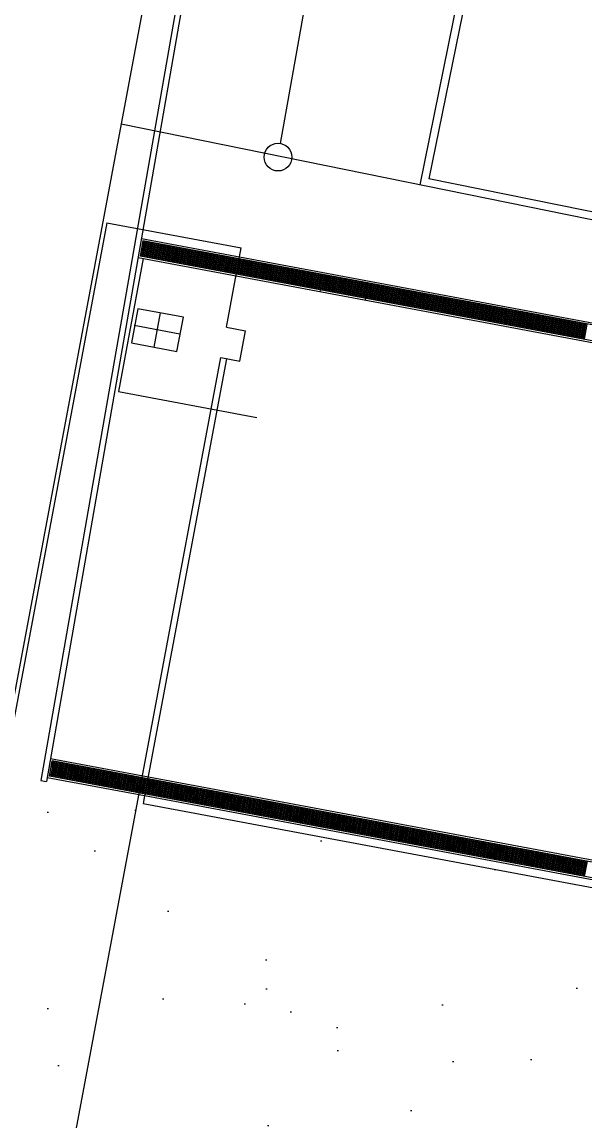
# Model space of a CAD drawing. Header units: metres. Extents: x 2872 to 3316, y -1435 to -1037.
# Drawn here: x 3083.91 to 3098.5, y -1193.14 to -1164.67 of the extents above; entities that cross this region are included whole.
import ezdxf

# ---------------------------------------------------------------- set-up
doc = ezdxf.new("R2010")
doc.units = ezdxf.units.M
doc.header["$MEASUREMENT"] = 0
doc.layers.add('ARQUITETURA', color=253, linetype='CONTINUOUS')
pattern_1 = [(350.62296, (2542.1494, -799.737), (4.08992, 4.08927), [0, -4.56, 0, -5.1, 0, -4.875]), (320.623, (2542.149, -799.737), (9.808834, 1.91215), [0, -2.46, 0, -4.11, 0, -1.575]), (280.623, (2539.627, -797.0435), (6.39856, -6.807323), [0, -1.5, 0, -5.4, 0, -7.05]), (270.623, (2539.627, -797.0435), (8.08648, -4.78256), [0, -0.75, 0, -3.54, 0, -4.05])]

msp = doc.modelspace()

# ---------------------------------------------------------------- hatches: boundary and pattern name
at = {"layer": 'ARQUITETURA'}
h = msp.add_hatch(dxfattribs=at)
h.set_pattern_fill('AR-SAND', color=116, scale=3, angle=-46.877, style=0)
h.set_pattern_definition(pattern_1)
edge = h.paths.add_edge_path()
edge.add_line((3124.024, -1199.419), (3123.264, -1201.426))
edge.add_arc((3090.687, -1287.465), 92, 69.26198, 79.43995)
edge.add_line((3107.548, -1197.023), (3107.272, -1198.498))
edge.add_line((3107.272, -1198.498), (3085.131, -1194.352))
edge.add_line((3085.131, -1194.352), (3086.903, -1184.891))
edge.add_line((3086.903, -1184.891), (3108.879, -1189.006))
edge.add_line((3108.879, -1189.006), (3112.722, -1170.073))
edge.add_line((3112.722, -1170.073), (3103.966, -1160.822))
edge.add_line((3103.966, -1160.822), (3097.548, -1159.519))
edge.add_line((3097.548, -1159.519), (3098.033, -1157.133))
edge.add_arc((3101.071, -1157.75), 3.1, 43.1229, 168.5248, ccw=False)
edge.add_line((3103.333, -1155.631), (3115.845, -1168.989))
edge.add_arc((3114.677, -1170.083), 1.6, -10.3134, 43.1255, ccw=False)
edge.add_line((3116.251, -1170.369), (3113.521, -1184.927))
edge.add_arc((3118.978, -1185.95), 5.552, 169.3787, 228.4034)
edge.add_line((3115.292, -1190.102), (3124.024, -1199.419))
h = msp.add_hatch(dxfattribs=at)
h.set_pattern_fill('AR-SAND', color=116, scale=3, angle=-46.877, style=0)
h.set_pattern_definition(pattern_1)
h.paths.add_polyline_path([(3059.741, -1178.677), (3059.529, -1181.667), (3058.454, -1181.59), (3055.732, -1209.323), (3065.119, -1210.339), (3078.077, -1212.87), (3080.323, -1200.776), (3083.806, -1201.429), (3087.05, -1184.918), (3083.439, -1184.14), (3083.719, -1182.642)])
h = msp.add_hatch(dxfattribs=at)
h.set_pattern_fill('AR-SAND', color=116, scale=3, angle=-46.877, style=0)
h.set_pattern_definition(pattern_1)
h.paths.add_polyline_path([(3083.615, -1182.622), (3087.135, -1183.649), (3087.202, -1183.294)])
h.paths.add_polyline_path([(3087.124, -1183.712), (3081.54, -1213.518), (3085.131, -1194.352), (3085.131, -1194.352), (3086.903, -1184.891)])
edge = h.paths.add_edge_path()
edge.add_line((3056.77, -1209.283), (3050.798, -1208.704))
edge.add_line((3050.798, -1208.704), (3052.628, -1189.86))
edge.add_line((3052.628, -1189.86), (3022.07, -1197.411))
edge.add_line((3022.07, -1197.411), (3025.453, -1211.102))
edge.add_arc((3046.939, -1310.557), 101.75, 84.4554, 102.19064, ccw=False)

# ---------------------------------------------------------------- linework, layer by layer
for p, q in [((3091.347, -1144.583, 0), (3084.401, -1184.321, 0)), ((3091.495, -1144.609), (3084.548, -1184.348)), ((3090.606, -1167.82, 0), (3094.412, -1146.515, 0)), ((3096.176, -1159.241), (3094.217, -1168.894)), ((3096.218, -1160.04), (3094.453, -1168.738)), ((3087.508, -1161.833), (3083.615, -1182.622)), ((3105.977, -1171.281), (3086.48, -1167.323)), ((3106.017, -1171.085), (3094.453, -1168.738)), ((3086.11, -1169.874), (3080.323, -1200.776)), ((3086.11, -1169.874), (3089.593, -1170.526)), ((3087.041, -1170.343), (3086.978, -1170.738)), ((3087.054, -1170.346), (3086.984, -1170.74)), ((3111.542, -1174.881), (3087.007, -1170.286)), ((3087.085, -1170.352), (3087.016, -1170.746)), ((3111.483, -1174.921), (3087.041, -1170.343)), ((3087.116, -1170.357), (3087.047, -1170.751)), ((3087.147, -1170.363), (3087.078, -1170.757)), ((3087.179, -1170.369), (3087.109, -1170.763)), ((3087.21, -1170.375), (3087.14, -1170.769)), ((3087.241, -1170.381), (3087.172, -1170.775)), ((3087.272, -1170.387), (3087.203, -1170.781)), ((3087.304, -1170.393), (3087.234, -1170.786)), ((3087.335, -1170.398), (3087.265, -1170.792)), ((3087.366, -1170.404), (3087.296, -1170.798)), ((3087.397, -1170.41), (3087.328, -1170.804)), ((3087.428, -1170.416), (3087.359, -1170.81)), ((3087.46, -1170.422), (3087.39, -1170.816)), ((3087.491, -1170.428), (3087.421, -1170.822)), ((3087.522, -1170.433), (3087.453, -1170.827)), ((3087.553, -1170.439), (3087.484, -1170.833)), ((3087.584, -1170.445), (3087.515, -1170.839)), ((3087.616, -1170.451), (3087.546, -1170.845)), ((3087.647, -1170.457), (3087.577, -1170.851)), ((3087.678, -1170.463), (3087.609, -1170.857)), ((3087.709, -1170.469), (3087.64, -1170.862)), ((3087.74, -1170.474), (3087.671, -1170.868)), ((3087.772, -1170.48), (3087.702, -1170.874)), ((3087.803, -1170.486), (3087.733, -1170.88)), ((3087.834, -1170.492), (3087.765, -1170.886)), ((3087.865, -1170.498), (3087.796, -1170.892)), ((3087.897, -1170.504), (3087.827, -1170.898)), ((3087.928, -1170.509), (3087.858, -1170.903)), ((3087.959, -1170.515), (3087.889, -1170.909)), ((3087.99, -1170.521), (3087.921, -1170.915)), ((3088.021, -1170.527), (3087.952, -1170.921)), ((3088.053, -1170.533), (3087.983, -1170.927)), ((3088.084, -1170.539), (3088.014, -1170.933)), ((3088.115, -1170.544), (3088.045, -1170.938)), ((3088.146, -1170.55), (3088.077, -1170.944)), ((3088.177, -1170.556), (3088.108, -1170.95)), ((3088.209, -1170.562), (3088.139, -1170.956)), ((3088.24, -1170.568), (3088.17, -1170.962)), ((3088.271, -1170.574), (3088.202, -1170.968)), ((3088.302, -1170.58), (3088.233, -1170.974)), ((3088.333, -1170.585), (3088.264, -1170.979)), ((3088.365, -1170.591), (3088.295, -1170.985)), ((3088.396, -1170.597), (3088.326, -1170.991)), ((3088.427, -1170.603), (3088.358, -1170.997)), ((3088.458, -1170.609), (3088.389, -1171.003)), ((3088.489, -1170.615), (3088.42, -1171.009)), ((3088.521, -1170.62), (3088.451, -1171.014)), ((3088.552, -1170.626), (3088.482, -1171.02)), ((3088.583, -1170.632), (3088.514, -1171.026)), ((3088.614, -1170.638), (3088.545, -1171.032)), ((3088.646, -1170.644), (3088.576, -1171.038)), ((3088.677, -1170.65), (3088.607, -1171.044)), ((3088.708, -1170.656), (3088.638, -1171.049)), ((3088.739, -1170.661), (3088.67, -1171.055)), ((3088.77, -1170.667), (3088.701, -1171.061)), ((3088.802, -1170.673), (3088.732, -1171.067)), ((3089.208, -1172.58), (3089.593, -1170.526)), ((3087.053, -1170.803), (3086.409, -1174.244)), ((3111.443, -1175.371), (3086.921, -1170.779)), ((3111.403, -1175.313), (3086.978, -1170.738)), ((3088.833, -1170.679), (3088.763, -1171.073)), ((3088.864, -1170.685), (3088.795, -1171.079)), ((3088.895, -1170.691), (3088.826, -1171.085)), ((3088.926, -1170.696), (3088.857, -1171.09)), ((3088.958, -1170.702), (3088.888, -1171.096)), ((3088.989, -1170.708), (3088.919, -1171.102)), ((3089.02, -1170.714), (3088.951, -1171.108)), ((3089.051, -1170.72), (3088.982, -1171.114)), ((3089.082, -1170.726), (3089.013, -1171.12)), ((3089.114, -1170.732), (3089.044, -1171.125)), ((3089.145, -1170.737), (3089.075, -1171.131)), ((3089.176, -1170.743), (3089.107, -1171.137)), ((3089.207, -1170.749), (3089.138, -1171.143)), ((3089.239, -1170.755), (3089.169, -1171.149)), ((3089.27, -1170.761), (3089.2, -1171.155)), ((3089.301, -1170.767), (3089.231, -1171.161)), ((3089.332, -1170.772), (3089.263, -1171.166)), ((3089.363, -1170.778), (3089.294, -1171.172)), ((3089.395, -1170.784), (3089.325, -1171.178)), ((3089.426, -1170.79), (3089.356, -1171.184)), ((3089.457, -1170.796), (3089.387, -1171.19)), ((3089.488, -1170.802), (3089.419, -1171.196)), ((3089.519, -1170.807), (3089.45, -1171.201)), ((3089.552, -1170.814), (3089.482, -1171.208)), ((3089.583, -1170.819), (3089.514, -1171.213)), ((3089.614, -1170.825), (3089.545, -1171.219)), ((3089.646, -1170.831), (3089.576, -1171.225)), ((3089.677, -1170.837), (3089.607, -1171.231)), ((3089.708, -1170.843), (3089.639, -1171.237)), ((3089.739, -1170.849), (3089.67, -1171.243)), ((3089.77, -1170.855), (3089.701, -1171.248)), ((3089.802, -1170.86), (3089.732, -1171.254)), ((3089.833, -1170.866), (3089.763, -1171.26)), ((3089.864, -1170.872), (3089.795, -1171.266)), ((3089.895, -1170.878), (3089.826, -1171.272)), ((3089.926, -1170.884), (3089.857, -1171.278)), ((3089.958, -1170.89), (3089.888, -1171.284)), ((3089.989, -1170.895), (3089.919, -1171.289)), ((3090.02, -1170.901), (3089.951, -1171.295)), ((3090.051, -1170.907), (3089.982, -1171.301)), ((3090.083, -1170.913), (3090.013, -1171.307)), ((3090.114, -1170.919), (3090.044, -1171.313)), ((3090.145, -1170.925), (3090.075, -1171.319)), ((3090.176, -1170.93), (3090.107, -1171.324)), ((3090.207, -1170.936), (3090.138, -1171.33)), ((3090.239, -1170.942), (3090.169, -1171.336)), ((3090.27, -1170.948), (3090.2, -1171.342)), ((3090.301, -1170.954), (3090.232, -1171.348)), ((3090.332, -1170.96), (3090.263, -1171.354)), ((3090.363, -1170.966), (3090.294, -1171.359)), ((3090.395, -1170.971), (3090.325, -1171.365)), ((3090.426, -1170.977), (3090.356, -1171.371)), ((3090.457, -1170.983), (3090.388, -1171.377)), ((3090.488, -1170.989), (3090.419, -1171.383)), ((3090.519, -1170.995), (3090.45, -1171.389)), ((3090.551, -1171.001), (3090.481, -1171.395)), ((3090.582, -1171.006), (3090.512, -1171.4)), ((3090.613, -1171.012), (3090.544, -1171.406)), ((3090.644, -1171.018), (3090.575, -1171.412)), ((3090.676, -1171.024), (3090.606, -1171.418)), ((3090.707, -1171.03), (3090.637, -1171.424)), ((3090.738, -1171.036), (3090.668, -1171.43)), ((3090.769, -1171.042), (3090.7, -1171.435)), ((3090.8, -1171.047), (3090.731, -1171.441)), ((3090.832, -1171.053), (3090.762, -1171.447)), ((3090.863, -1171.059), (3090.793, -1171.453)), ((3090.894, -1171.065), (3090.824, -1171.459)), ((3090.925, -1171.071), (3090.856, -1171.465)), ((3090.956, -1171.077), (3090.887, -1171.471)), ((3090.988, -1171.082), (3090.918, -1171.476)), ((3091.019, -1171.088), (3090.949, -1171.482)), ((3091.05, -1171.094), (3090.981, -1171.488)), ((3091.081, -1171.1), (3091.012, -1171.494)), ((3091.112, -1171.106), (3091.043, -1171.5)), ((3091.144, -1171.112), (3091.074, -1171.506)), ((3091.175, -1171.118), (3091.105, -1171.511)), ((3091.206, -1171.123), (3091.137, -1171.517)), ((3091.237, -1171.129), (3091.168, -1171.523)), ((3091.268, -1171.135), (3091.199, -1171.529)), ((3091.3, -1171.141), (3091.23, -1171.535)), ((3091.331, -1171.147), (3091.261, -1171.541)), ((3091.362, -1171.153), (3091.293, -1171.547)), ((3091.393, -1171.158), (3091.324, -1171.552)), ((3091.425, -1171.164), (3091.355, -1171.558)), ((3091.456, -1171.17), (3091.386, -1171.564)), ((3091.487, -1171.176), (3091.417, -1171.57)), ((3091.518, -1171.182), (3091.449, -1171.576)), ((3091.549, -1171.188), (3091.48, -1171.582)), ((3091.581, -1171.193), (3091.511, -1171.587)), ((3091.612, -1171.199), (3091.542, -1171.593)), ((3091.643, -1171.205), (3091.574, -1171.599)), ((3091.674, -1171.211), (3091.605, -1171.605)), ((3091.705, -1171.217), (3091.636, -1171.611)), ((3091.737, -1171.223), (3091.667, -1171.617)), ((3091.768, -1171.229), (3091.698, -1171.622)), ((3091.799, -1171.234), (3091.73, -1171.628)), ((3091.83, -1171.24), (3091.761, -1171.634)), ((3091.652, -1171.506), (3091.624, -1171.659)), ((3092.829, -1171.745), (3091.652, -1171.506)), ((3091.861, -1171.246), (3091.792, -1171.64)), ((3091.893, -1171.252), (3091.823, -1171.646)), ((3091.924, -1171.258), (3091.854, -1171.652)), ((3091.955, -1171.264), (3091.886, -1171.658)), ((3091.986, -1171.269), (3091.917, -1171.663)), ((3092.018, -1171.275), (3091.948, -1171.669)), ((3092.049, -1171.281), (3091.979, -1171.675)), ((3092.08, -1171.287), (3092.01, -1171.681)), ((3092.111, -1171.293), (3092.042, -1171.687)), ((3092.142, -1171.299), (3092.073, -1171.693)), ((3092.174, -1171.305), (3092.104, -1171.698)), ((3092.205, -1171.31), (3092.135, -1171.704)), ((3092.236, -1171.316), (3092.166, -1171.71)), ((3092.267, -1171.322), (3092.198, -1171.716)), ((3092.298, -1171.328), (3092.229, -1171.722)), ((3092.33, -1171.334), (3092.26, -1171.728)), ((3092.361, -1171.34), (3092.291, -1171.734)), ((3092.392, -1171.345), (3092.323, -1171.739)), ((3092.423, -1171.351), (3092.354, -1171.745)), ((3092.454, -1171.357), (3092.385, -1171.751)), ((3092.486, -1171.363), (3092.416, -1171.757)), ((3092.517, -1171.369), (3092.447, -1171.763)), ((3092.548, -1171.375), (3092.479, -1171.769)), ((3092.579, -1171.381), (3092.51, -1171.774)), ((3092.61, -1171.386), (3092.541, -1171.78)), ((3092.642, -1171.392), (3092.572, -1171.786)), ((3092.673, -1171.398), (3092.603, -1171.792)), ((3092.704, -1171.404), (3092.635, -1171.798)), ((3092.735, -1171.41), (3092.666, -1171.804)), ((3092.767, -1171.416), (3092.697, -1171.81)), ((3092.798, -1171.421), (3092.728, -1171.815)), ((3092.829, -1171.427), (3092.759, -1171.821)), ((3092.86, -1171.433), (3092.791, -1171.827)), ((3092.891, -1171.439), (3092.822, -1171.833)), ((3092.923, -1171.445), (3092.853, -1171.839)), ((3092.954, -1171.451), (3092.884, -1171.845)), ((3092.985, -1171.456), (3092.916, -1171.85)), ((3093.016, -1171.462), (3092.947, -1171.856)), ((3093.047, -1171.468), (3092.978, -1171.862)), ((3093.079, -1171.474), (3093.009, -1171.868)), ((3093.11, -1171.48), (3093.04, -1171.874)), ((3093.141, -1171.486), (3093.072, -1171.88)), ((3093.172, -1171.492), (3093.103, -1171.885)), ((3093.203, -1171.497), (3093.134, -1171.891)), ((3093.235, -1171.503), (3093.165, -1171.897)), ((3093.266, -1171.509), (3093.196, -1171.903)), ((3093.297, -1171.515), (3093.228, -1171.909)), ((3093.328, -1171.521), (3093.259, -1171.915)), ((3093.36, -1171.527), (3093.29, -1171.921)), ((3092.829, -1171.745), (3092.803, -1171.88)), ((3093.391, -1171.532), (3093.321, -1171.926)), ((3093.422, -1171.538), (3093.352, -1171.932)), ((3093.453, -1171.544), (3093.384, -1171.938)), ((3093.484, -1171.55), (3093.415, -1171.944)), ((3093.516, -1171.556), (3093.446, -1171.95)), ((3093.547, -1171.562), (3093.477, -1171.956)), ((3093.578, -1171.568), (3093.508, -1171.961)), ((3093.609, -1171.573), (3093.54, -1171.967)), ((3093.64, -1171.579), (3093.571, -1171.973)), ((3093.672, -1171.585), (3093.602, -1171.979)), ((3093.703, -1171.591), (3093.633, -1171.985)), ((3093.734, -1171.597), (3093.665, -1171.991)), ((3093.765, -1171.603), (3093.696, -1171.997)), ((3093.796, -1171.608), (3093.727, -1172.002)), ((3093.828, -1171.614), (3093.758, -1172.008)), ((3093.859, -1171.62), (3093.789, -1172.014)), ((3093.89, -1171.626), (3093.821, -1172.02)), ((3093.921, -1171.632), (3093.852, -1172.026)), ((3093.952, -1171.638), (3093.883, -1172.032)), ((3093.984, -1171.644), (3093.914, -1172.037)), ((3094.015, -1171.649), (3093.945, -1172.043)), ((3094.046, -1171.655), (3093.977, -1172.049)), ((3094.077, -1171.661), (3094.008, -1172.055)), ((3094.109, -1171.667), (3094.039, -1172.061)), ((3094.14, -1171.673), (3094.07, -1172.067)), ((3094.171, -1171.679), (3094.101, -1172.073)), ((3094.202, -1171.684), (3094.133, -1172.078)), ((3094.233, -1171.69), (3094.164, -1172.084)), ((3094.265, -1171.696), (3094.195, -1172.09)), ((3094.296, -1171.702), (3094.226, -1172.096)), ((3094.327, -1171.708), (3094.258, -1172.102)), ((3094.358, -1171.714), (3094.289, -1172.108)), ((3094.389, -1171.719), (3094.32, -1172.113)), ((3094.421, -1171.725), (3094.351, -1172.119)), ((3094.452, -1171.731), (3094.382, -1172.125)), ((3094.483, -1171.737), (3094.414, -1172.131)), ((3094.514, -1171.743), (3094.445, -1172.137)), ((3094.545, -1171.749), (3094.476, -1172.143)), ((3094.577, -1171.755), (3094.507, -1172.148)), ((3094.608, -1171.76), (3094.538, -1172.154)), ((3094.639, -1171.766), (3094.57, -1172.16)), ((3094.67, -1171.772), (3094.601, -1172.166)), ((3094.702, -1171.778), (3094.632, -1172.172)), ((3094.733, -1171.784), (3094.663, -1172.178)), ((3094.764, -1171.79), (3094.694, -1172.184)), ((3094.795, -1171.795), (3094.726, -1172.189)), ((3094.826, -1171.801), (3094.757, -1172.195)), ((3094.858, -1171.807), (3094.788, -1172.201)), ((3094.889, -1171.813), (3094.819, -1172.207)), ((3094.92, -1171.819), (3094.85, -1172.213)), ((3094.951, -1171.825), (3094.882, -1172.219)), ((3094.982, -1171.831), (3094.913, -1172.224)), ((3095.014, -1171.836), (3094.944, -1172.23)), ((3095.045, -1171.842), (3094.975, -1172.236)), ((3095.076, -1171.848), (3095.007, -1172.242)), ((3095.107, -1171.854), (3095.038, -1172.248)), ((3095.138, -1171.86), (3095.069, -1172.254)), ((3095.17, -1171.866), (3095.1, -1172.26)), ((3095.201, -1171.871), (3095.131, -1172.265)), ((3095.232, -1171.877), (3095.163, -1172.271)), ((3095.263, -1171.883), (3095.194, -1172.277)), ((3095.294, -1171.889), (3095.225, -1172.283)), ((3095.326, -1171.895), (3095.256, -1172.289)), ((3095.357, -1171.901), (3095.287, -1172.295)), ((3095.388, -1171.907), (3095.319, -1172.3)), ((3095.419, -1171.912), (3095.35, -1172.306)), ((3095.451, -1171.918), (3095.381, -1172.312)), ((3095.482, -1171.924), (3095.412, -1172.318)), ((3095.513, -1171.93), (3095.443, -1172.324)), ((3095.544, -1171.936), (3095.475, -1172.33)), ((3095.575, -1171.942), (3095.506, -1172.336)), ((3095.607, -1171.947), (3095.537, -1172.341)), ((3095.638, -1171.953), (3095.568, -1172.347)), ((3095.669, -1171.959), (3095.6, -1172.353)), ((3095.7, -1171.965), (3095.631, -1172.359)), ((3095.731, -1171.971), (3095.662, -1172.365)), ((3095.763, -1171.977), (3095.693, -1172.371)), ((3095.794, -1171.982), (3095.724, -1172.376)), ((3095.825, -1171.988), (3095.756, -1172.382)), ((3095.856, -1171.994), (3095.787, -1172.388)), ((3095.887, -1172), (3095.818, -1172.394)), ((3095.919, -1172.006), (3095.849, -1172.4)), ((3095.95, -1172.012), (3095.88, -1172.406)), ((3095.981, -1172.018), (3095.912, -1172.412)), ((3096.012, -1172.023), (3095.943, -1172.417)), ((3096.044, -1172.029), (3095.974, -1172.423)), ((3096.075, -1172.035), (3096.005, -1172.429)), ((3096.106, -1172.041), (3096.036, -1172.435)), ((3096.137, -1172.047), (3096.068, -1172.441)), ((3096.168, -1172.053), (3096.099, -1172.447)), ((3096.2, -1172.058), (3096.13, -1172.452)), ((3096.231, -1172.064), (3096.161, -1172.458)), ((3096.262, -1172.07), (3096.192, -1172.464)), ((3096.293, -1172.076), (3096.224, -1172.47)), ((3096.324, -1172.082), (3096.255, -1172.476)), ((3096.356, -1172.088), (3096.286, -1172.482)), ((3096.387, -1172.094), (3096.317, -1172.487)), ((3086.912, -1172.1), (3086.746, -1172.984)), ((3088.092, -1172.321), (3086.912, -1172.1)), ((3087.49, -1172.207), (3087.324, -1173.092)), ((3087.926, -1173.205), (3088.092, -1172.321)), ((3096.418, -1172.099), (3096.349, -1172.493)), ((3096.449, -1172.105), (3096.38, -1172.499)), ((3096.48, -1172.111), (3096.411, -1172.505)), ((3096.512, -1172.117), (3096.442, -1172.511)), ((3096.543, -1172.123), (3096.473, -1172.517)), ((3096.574, -1172.129), (3096.505, -1172.523)), ((3096.605, -1172.134), (3096.536, -1172.528)), ((3096.636, -1172.14), (3096.567, -1172.534)), ((3096.668, -1172.146), (3096.598, -1172.54)), ((3096.699, -1172.152), (3096.629, -1172.546)), ((3096.73, -1172.158), (3096.661, -1172.552)), ((3096.761, -1172.164), (3096.692, -1172.558)), ((3096.793, -1172.17), (3096.723, -1172.563)), ((3096.824, -1172.175), (3096.754, -1172.569)), ((3096.855, -1172.181), (3096.785, -1172.575)), ((3096.886, -1172.187), (3096.817, -1172.581)), ((3096.917, -1172.193), (3096.848, -1172.587)), ((3096.949, -1172.199), (3096.879, -1172.593)), ((3096.98, -1172.205), (3096.91, -1172.599)), ((3097.011, -1172.21), (3096.942, -1172.604)), ((3097.042, -1172.216), (3096.973, -1172.61)), ((3097.073, -1172.222), (3097.004, -1172.616)), ((3097.105, -1172.228), (3097.035, -1172.622)), ((3097.136, -1172.234), (3097.066, -1172.628)), ((3097.167, -1172.24), (3097.098, -1172.634)), ((3097.198, -1172.245), (3097.129, -1172.639)), ((3097.229, -1172.251), (3097.16, -1172.645)), ((3097.261, -1172.257), (3097.191, -1172.651)), ((3097.292, -1172.263), (3097.222, -1172.657)), ((3097.323, -1172.269), (3097.254, -1172.663)), ((3097.354, -1172.275), (3097.285, -1172.669)), ((3097.386, -1172.281), (3097.316, -1172.675)), ((3097.417, -1172.286), (3097.347, -1172.68)), ((3097.448, -1172.292), (3097.378, -1172.686)), ((3097.479, -1172.298), (3097.41, -1172.692)), ((3097.51, -1172.304), (3097.441, -1172.698)), ((3097.542, -1172.31), (3097.472, -1172.704)), ((3097.573, -1172.316), (3097.503, -1172.71)), ((3097.604, -1172.321), (3097.534, -1172.715)), ((3097.635, -1172.327), (3097.566, -1172.721)), ((3097.666, -1172.333), (3097.597, -1172.727)), ((3097.698, -1172.339), (3097.628, -1172.733)), ((3097.729, -1172.345), (3097.659, -1172.739)), ((3097.76, -1172.351), (3097.691, -1172.745)), ((3097.791, -1172.357), (3097.722, -1172.75)), ((3097.822, -1172.362), (3097.753, -1172.756)), ((3097.854, -1172.368), (3097.784, -1172.762)), ((3097.885, -1172.374), (3097.815, -1172.768)), ((3097.916, -1172.38), (3097.847, -1172.774)), ((3087.997, -1172.76), (3086.818, -1172.539)), ((3089.208, -1172.58), (3089.7, -1172.672)), ((3097.947, -1172.386), (3097.878, -1172.78)), ((3097.978, -1172.392), (3097.909, -1172.786)), ((3098.01, -1172.397), (3097.94, -1172.791)), ((3098.041, -1172.403), (3097.971, -1172.797)), ((3098.072, -1172.409), (3098.003, -1172.803)), ((3098.103, -1172.415), (3098.034, -1172.809)), ((3098.135, -1172.421), (3098.065, -1172.815)), ((3098.166, -1172.427), (3098.096, -1172.821)), ((3098.197, -1172.433), (3098.127, -1172.826)), ((3098.228, -1172.438), (3098.159, -1172.832)), ((3098.259, -1172.444), (3098.19, -1172.838)), ((3098.291, -1172.45), (3098.221, -1172.844)), ((3098.322, -1172.456), (3098.252, -1172.85)), ((3098.353, -1172.462), (3098.283, -1172.856)), ((3098.384, -1172.468), (3098.315, -1172.862)), ((3098.415, -1172.473), (3098.346, -1172.867)), ((3098.447, -1172.479), (3098.377, -1172.873)), ((3098.478, -1172.485), (3098.408, -1172.879)), ((3098.509, -1172.491), (3098.44, -1172.885)), ((3098.54, -1172.497), (3098.471, -1172.891)), ((3089.553, -1173.458), (3089.7, -1172.672)), ((3086.746, -1172.984), (3087.926, -1173.205)), ((3083.806, -1201.429), (3089.061, -1173.366)), ((3089.208, -1173.394), (3087.087, -1184.722)), ((3089.061, -1173.366), (3089.553, -1173.458)), ((3086.409, -1174.244), (3089.997, -1174.916)), ((3108.821, -1188.283), (3084.651, -1183.757)), ((3084.623, -1184.21), (3084.692, -1183.816)), ((3084.726, -1183.822), (3084.65, -1184.215)), ((3084.695, -1183.816), (3084.665, -1183.97)), ((3084.757, -1183.828), (3084.682, -1184.221)), ((3108.762, -1188.323), (3084.692, -1183.816)), ((3084.788, -1183.834), (3084.713, -1184.226)), ((3084.819, -1183.839), (3084.744, -1184.232)), ((3084.851, -1183.845), (3084.775, -1184.238)), ((3084.882, -1183.851), (3084.806, -1184.244)), ((3084.913, -1183.857), (3084.838, -1184.25)), ((3084.944, -1183.863), (3084.869, -1184.256)), ((3084.975, -1183.869), (3084.9, -1184.262)), ((3085.007, -1183.875), (3084.931, -1184.267)), ((3085.038, -1183.88), (3084.962, -1184.273)), ((3085.069, -1183.886), (3084.994, -1184.279)), ((3085.1, -1183.892), (3085.025, -1184.285)), ((3085.131, -1183.898), (3085.056, -1184.291)), ((3085.163, -1183.904), (3085.087, -1184.297)), ((3085.194, -1183.91), (3085.118, -1184.302)), ((3085.225, -1183.915), (3085.15, -1184.308)), ((3085.256, -1183.921), (3085.181, -1184.314)), ((3085.288, -1183.927), (3085.212, -1184.32)), ((3085.319, -1183.933), (3085.243, -1184.326)), ((3085.35, -1183.939), (3085.274, -1184.332)), ((3085.381, -1183.945), (3085.306, -1184.337)), ((3085.412, -1183.951), (3085.337, -1184.343)), ((3085.444, -1183.956), (3085.368, -1184.349)), ((3085.475, -1183.962), (3085.399, -1184.355)), ((3085.506, -1183.968), (3085.431, -1184.361)), ((3085.537, -1183.974), (3085.462, -1184.367)), ((3085.568, -1183.98), (3085.493, -1184.373)), ((3085.6, -1183.986), (3085.524, -1184.378)), ((3085.631, -1183.991), (3085.555, -1184.384)), ((3085.662, -1183.997), (3085.587, -1184.39)), ((3085.693, -1184.003), (3085.618, -1184.396)), ((3085.724, -1184.009), (3085.649, -1184.402)), ((3085.756, -1184.015), (3085.68, -1184.408)), ((3085.787, -1184.021), (3085.711, -1184.413)), ((3085.818, -1184.026), (3085.743, -1184.419)), ((3085.849, -1184.032), (3085.774, -1184.425)), ((3085.88, -1184.038), (3085.805, -1184.431)), ((3085.912, -1184.044), (3085.836, -1184.437)), ((3085.943, -1184.05), (3085.867, -1184.443)), ((3084.401, -1184.321, 0), (3084.548, -1184.348, 0)), ((3087.087, -1184.722), (3084.565, -1184.25)), ((3108.683, -1188.715), (3084.623, -1184.21)), ((3085.974, -1184.056), (3085.899, -1184.449)), ((3086.005, -1184.062), (3085.93, -1184.454)), ((3086.036, -1184.067), (3085.961, -1184.46)), ((3086.068, -1184.073), (3085.992, -1184.466)), ((3086.099, -1184.079), (3086.023, -1184.472)), ((3086.13, -1184.085), (3086.055, -1184.478)), ((3086.161, -1184.091), (3086.086, -1184.484)), ((3086.193, -1184.097), (3086.117, -1184.489)), ((3086.224, -1184.102), (3086.148, -1184.495)), ((3086.255, -1184.108), (3086.18, -1184.501)), ((3086.286, -1184.114), (3086.211, -1184.507)), ((3086.317, -1184.12), (3086.242, -1184.513)), ((3086.349, -1184.126), (3086.273, -1184.519)), ((3086.38, -1184.132), (3086.304, -1184.525)), ((3086.411, -1184.138), (3086.336, -1184.53)), ((3086.442, -1184.143), (3086.367, -1184.536)), ((3086.473, -1184.149), (3086.398, -1184.542)), ((3086.505, -1184.155), (3086.429, -1184.548)), ((3086.536, -1184.161), (3086.46, -1184.554)), ((3086.567, -1184.167), (3086.492, -1184.56)), ((3086.598, -1184.173), (3086.523, -1184.565)), ((3086.629, -1184.178), (3086.554, -1184.571)), ((3086.661, -1184.184), (3086.585, -1184.577)), ((3086.692, -1184.19), (3086.616, -1184.583)), ((3086.723, -1184.196), (3086.648, -1184.589)), ((3086.754, -1184.202), (3086.679, -1184.595)), ((3086.785, -1184.208), (3086.71, -1184.6)), ((3086.817, -1184.213), (3086.741, -1184.606)), ((3086.848, -1184.219), (3086.772, -1184.612)), ((3086.879, -1184.225), (3086.804, -1184.618)), ((3086.91, -1184.231), (3086.835, -1184.624)), ((3086.942, -1184.237), (3086.866, -1184.63)), ((3086.973, -1184.243), (3086.897, -1184.636)), ((3087.004, -1184.249), (3086.928, -1184.641)), ((3087.035, -1184.254), (3086.96, -1184.647)), ((3087.066, -1184.26), (3086.991, -1184.653)), ((3087.098, -1184.266), (3087.022, -1184.659)), ((3087.129, -1184.272), (3087.053, -1184.665)), ((3087.16, -1184.278), (3087.085, -1184.671)), ((3087.191, -1184.284), (3087.116, -1184.676)), ((3087.222, -1184.289), (3087.147, -1184.682)), ((3087.254, -1184.295), (3087.178, -1184.688)), ((3087.285, -1184.301), (3087.209, -1184.694)), ((3087.316, -1184.307), (3087.241, -1184.7)), ((3087.347, -1184.313), (3087.272, -1184.706)), ((3087.378, -1184.319), (3087.303, -1184.712)), ((3087.41, -1184.325), (3087.334, -1184.717)), ((3087.441, -1184.33), (3087.365, -1184.723)), ((3087.472, -1184.336), (3087.397, -1184.729)), ((3087.503, -1184.342), (3087.428, -1184.735)), ((3087.534, -1184.348), (3087.459, -1184.741)), ((3087.566, -1184.354), (3087.49, -1184.747)), ((3087.597, -1184.36), (3087.521, -1184.752)), ((3087.628, -1184.365), (3087.553, -1184.758)), ((3087.659, -1184.371), (3087.584, -1184.764)), ((3087.691, -1184.377), (3087.615, -1184.77)), ((3087.722, -1184.383), (3087.646, -1184.776)), ((3087.753, -1184.389), (3087.677, -1184.782)), ((3087.784, -1184.395), (3087.709, -1184.787)), ((3087.815, -1184.4), (3087.74, -1184.793)), ((3087.847, -1184.406), (3087.771, -1184.799)), ((3087.878, -1184.412), (3087.802, -1184.805)), ((3087.909, -1184.418), (3087.834, -1184.811)), ((3087.94, -1184.424), (3087.865, -1184.817)), ((3087.971, -1184.43), (3087.896, -1184.823)), ((3088.003, -1184.436), (3087.927, -1184.828)), ((3088.034, -1184.441), (3087.958, -1184.834)), ((3088.065, -1184.447), (3087.99, -1184.84)), ((3088.096, -1184.453), (3088.021, -1184.846)), ((3088.127, -1184.459), (3088.052, -1184.852)), ((3088.159, -1184.465), (3088.083, -1184.858)), ((3088.19, -1184.471), (3088.114, -1184.863)), ((3088.221, -1184.476), (3088.146, -1184.869)), ((3088.252, -1184.482), (3088.177, -1184.875)), ((3088.283, -1184.488), (3088.208, -1184.881)), ((3088.315, -1184.494), (3088.239, -1184.887)), ((3088.346, -1184.5), (3088.27, -1184.893)), ((3088.377, -1184.506), (3088.302, -1184.899)), ((3088.408, -1184.512), (3088.333, -1184.904)), ((3088.44, -1184.517), (3088.364, -1184.91)), ((3088.471, -1184.523), (3088.395, -1184.916)), ((3088.502, -1184.529), (3088.426, -1184.922)), ((3088.533, -1184.535), (3088.458, -1184.928)), ((3088.564, -1184.541), (3088.489, -1184.934)), ((3088.596, -1184.547), (3088.52, -1184.939)), ((3088.627, -1184.552), (3088.551, -1184.945)), ((3088.658, -1184.558), (3088.583, -1184.951)), ((3088.689, -1184.564), (3088.614, -1184.957)), ((3088.72, -1184.57), (3088.645, -1184.963)), ((3088.752, -1184.576), (3088.676, -1184.969)), ((3088.783, -1184.582), (3088.707, -1184.974)), ((3088.814, -1184.588), (3088.739, -1184.98)), ((3088.845, -1184.593), (3088.77, -1184.986)), ((3088.876, -1184.599), (3088.801, -1184.992)), ((3088.908, -1184.605), (3088.832, -1184.998)), ((3088.939, -1184.611), (3088.863, -1185.004)), ((3088.97, -1184.617), (3088.895, -1185.01)), ((3089.001, -1184.623), (3088.926, -1185.015)), ((3087.087, -1184.722), (3087.05, -1184.918)), ((3108.722, -1188.773), (3087.087, -1184.722)), ((3089.032, -1184.628), (3088.957, -1185.021)), ((3089.064, -1184.634), (3088.988, -1185.027)), ((3089.095, -1184.64), (3089.019, -1185.033)), ((3089.126, -1184.646), (3089.051, -1185.039)), ((3089.157, -1184.652), (3089.082, -1185.045)), ((3089.188, -1184.658), (3089.113, -1185.05)), ((3089.22, -1184.663), (3089.144, -1185.056)), ((3089.251, -1184.669), (3089.175, -1185.062)), ((3089.282, -1184.675), (3089.207, -1185.068)), ((3089.313, -1184.681), (3089.238, -1185.074)), ((3089.345, -1184.687), (3089.269, -1185.08)), ((3089.376, -1184.693), (3089.3, -1185.086)), ((3089.407, -1184.699), (3089.332, -1185.091)), ((3089.438, -1184.704), (3089.363, -1185.097)), ((3089.469, -1184.71), (3089.394, -1185.103)), ((3089.501, -1184.716), (3089.425, -1185.109)), ((3089.532, -1184.722), (3089.456, -1185.115)), ((3089.563, -1184.728), (3089.488, -1185.121)), ((3089.594, -1184.734), (3089.519, -1185.126)), ((3089.625, -1184.739), (3089.55, -1185.132)), ((3089.657, -1184.745), (3089.581, -1185.138)), ((3089.688, -1184.751), (3089.612, -1185.144)), ((3089.719, -1184.757), (3089.644, -1185.15)), ((3089.75, -1184.763), (3089.675, -1185.156)), ((3089.781, -1184.769), (3089.706, -1185.161)), ((3089.813, -1184.775), (3089.737, -1185.167)), ((3089.844, -1184.78), (3089.768, -1185.173)), ((3089.875, -1184.786), (3089.8, -1185.179)), ((3089.906, -1184.792), (3089.831, -1185.185)), ((3089.937, -1184.798), (3089.862, -1185.191)), ((3089.969, -1184.804), (3089.893, -1185.197)), ((3090, -1184.81), (3089.924, -1185.202)), ((3090.031, -1184.815), (3089.956, -1185.208)), ((3090.062, -1184.821), (3089.987, -1185.214)), ((3090.094, -1184.827), (3090.018, -1185.22)), ((3090.125, -1184.833), (3090.049, -1185.226)), ((3090.156, -1184.839), (3090.08, -1185.232)), ((3090.187, -1184.845), (3090.112, -1185.237)), ((3090.218, -1184.85), (3090.143, -1185.243)), ((3090.25, -1184.856), (3090.174, -1185.249)), ((3090.281, -1184.862), (3090.205, -1185.255)), ((3090.312, -1184.868), (3090.237, -1185.261)), ((3090.343, -1184.874), (3090.268, -1185.267)), ((3090.374, -1184.88), (3090.299, -1185.273)), ((3090.406, -1184.886), (3090.33, -1185.278)), ((3090.437, -1184.891), (3090.361, -1185.284)), ((3090.468, -1184.897), (3090.393, -1185.29)), ((3090.499, -1184.903), (3090.424, -1185.296)), ((3087.05, -1184.918), (3108.879, -1189.006)), ((3090.53, -1184.909), (3090.455, -1185.302)), ((3090.562, -1184.915), (3090.486, -1185.308)), ((3090.593, -1184.921), (3090.517, -1185.313)), ((3090.624, -1184.926), (3090.549, -1185.319)), ((3090.655, -1184.932), (3090.58, -1185.325)), ((3090.686, -1184.938), (3090.611, -1185.331)), ((3090.718, -1184.944), (3090.642, -1185.337)), ((3090.749, -1184.95), (3090.673, -1185.343)), ((3090.78, -1184.956), (3090.705, -1185.348)), ((3090.811, -1184.962), (3090.736, -1185.354)), ((3090.843, -1184.967), (3090.767, -1185.36)), ((3090.874, -1184.973), (3090.798, -1185.366)), ((3090.905, -1184.979), (3090.829, -1185.372)), ((3090.936, -1184.985), (3090.861, -1185.378)), ((3090.967, -1184.991), (3090.892, -1185.384)), ((3090.999, -1184.997), (3090.923, -1185.389)), ((3091.03, -1185.002), (3090.954, -1185.395)), ((3091.061, -1185.008), (3090.986, -1185.401)), ((3091.092, -1185.014), (3091.017, -1185.407)), ((3091.123, -1185.02), (3091.048, -1185.413)), ((3091.155, -1185.026), (3091.079, -1185.419)), ((3091.186, -1185.032), (3091.11, -1185.424)), ((3091.217, -1185.037), (3091.142, -1185.43)), ((3091.248, -1185.043), (3091.173, -1185.436)), ((3091.279, -1185.049), (3091.204, -1185.442)), ((3091.311, -1185.055), (3091.235, -1185.448)), ((3091.342, -1185.061), (3091.266, -1185.454)), ((3091.373, -1185.067), (3091.298, -1185.46)), ((3091.404, -1185.073), (3091.329, -1185.465)), ((3091.435, -1185.078), (3091.36, -1185.471)), ((3091.467, -1185.084), (3091.391, -1185.477)), ((3091.498, -1185.09), (3091.422, -1185.483)), ((3091.529, -1185.096), (3091.454, -1185.489)), ((3091.56, -1185.102), (3091.485, -1185.495)), ((3091.592, -1185.108), (3091.516, -1185.5)), ((3091.623, -1185.113), (3091.547, -1185.506)), ((3091.654, -1185.119), (3091.578, -1185.512)), ((3091.685, -1185.125), (3091.61, -1185.518)), ((3091.716, -1185.131), (3091.641, -1185.524)), ((3091.748, -1185.137), (3091.672, -1185.53)), ((3091.779, -1185.143), (3091.703, -1185.536)), ((3091.81, -1185.149), (3091.735, -1185.541)), ((3091.841, -1185.154), (3091.766, -1185.547)), ((3091.872, -1185.16), (3091.797, -1185.553)), ((3091.904, -1185.166), (3091.828, -1185.559)), ((3091.935, -1185.172), (3091.859, -1185.565)), ((3091.966, -1185.178), (3091.891, -1185.571)), ((3091.997, -1185.184), (3091.922, -1185.576)), ((3092.028, -1185.189), (3091.953, -1185.582)), ((3092.06, -1185.195), (3091.984, -1185.588)), ((3092.091, -1185.201), (3092.015, -1185.594)), ((3092.122, -1185.207), (3092.047, -1185.6)), ((3092.153, -1185.213), (3092.078, -1185.606)), ((3092.184, -1185.219), (3092.109, -1185.611)), ((3092.216, -1185.224), (3092.14, -1185.617)), ((3092.247, -1185.23), (3092.171, -1185.623)), ((3092.278, -1185.236), (3092.203, -1185.629)), ((3092.309, -1185.242), (3092.234, -1185.635)), ((3092.34, -1185.248), (3092.265, -1185.641)), ((3092.372, -1185.254), (3092.296, -1185.647)), ((3092.403, -1185.26), (3092.327, -1185.652)), ((3092.434, -1185.265), (3092.359, -1185.658)), ((3092.465, -1185.271), (3092.39, -1185.664)), ((3092.497, -1185.277), (3092.421, -1185.67)), ((3092.528, -1185.283), (3092.452, -1185.676)), ((3092.559, -1185.289), (3092.484, -1185.682)), ((3092.59, -1185.295), (3092.515, -1185.687)), ((3092.621, -1185.3), (3092.546, -1185.693)), ((3092.653, -1185.306), (3092.577, -1185.699)), ((3092.684, -1185.312), (3092.608, -1185.705)), ((3092.715, -1185.318), (3092.64, -1185.711)), ((3092.746, -1185.324), (3092.671, -1185.717)), ((3092.777, -1185.33), (3092.702, -1185.723)), ((3092.809, -1185.336), (3092.733, -1185.728)), ((3092.84, -1185.341), (3092.764, -1185.734)), ((3092.871, -1185.347), (3092.796, -1185.74)), ((3092.902, -1185.353), (3092.827, -1185.746)), ((3092.933, -1185.359), (3092.858, -1185.752)), ((3092.965, -1185.365), (3092.889, -1185.758)), ((3092.996, -1185.371), (3092.92, -1185.763)), ((3093.027, -1185.376), (3092.952, -1185.769)), ((3093.058, -1185.382), (3092.983, -1185.775)), ((3093.089, -1185.388), (3093.014, -1185.781)), ((3093.121, -1185.394), (3093.045, -1185.787)), ((3093.152, -1185.4), (3093.076, -1185.793)), ((3093.183, -1185.406), (3093.108, -1185.798)), ((3093.214, -1185.411), (3093.139, -1185.804)), ((3093.246, -1185.417), (3093.17, -1185.81)), ((3093.277, -1185.423), (3093.201, -1185.816)), ((3093.308, -1185.429), (3093.232, -1185.822)), ((3093.339, -1185.435), (3093.264, -1185.828)), ((3093.37, -1185.441), (3093.295, -1185.834)), ((3093.402, -1185.447), (3093.326, -1185.839)), ((3093.433, -1185.452), (3093.357, -1185.845)), ((3093.464, -1185.458), (3093.389, -1185.851)), ((3093.495, -1185.464), (3093.42, -1185.857)), ((3093.526, -1185.47), (3093.451, -1185.863)), ((3093.558, -1185.476), (3093.482, -1185.869)), ((3093.589, -1185.482), (3093.513, -1185.874)), ((3093.62, -1185.487), (3093.545, -1185.88)), ((3093.651, -1185.493), (3093.576, -1185.886)), ((3093.682, -1185.499), (3093.607, -1185.892)), ((3093.714, -1185.505), (3093.638, -1185.898)), ((3093.745, -1185.511), (3093.669, -1185.904)), ((3093.776, -1185.517), (3093.701, -1185.91)), ((3093.807, -1185.523), (3093.732, -1185.915)), ((3093.838, -1185.528), (3093.763, -1185.921)), ((3093.87, -1185.534), (3093.794, -1185.927)), ((3093.901, -1185.54), (3093.825, -1185.933)), ((3093.932, -1185.546), (3093.857, -1185.939)), ((3093.963, -1185.552), (3093.888, -1185.945)), ((3093.995, -1185.558), (3093.919, -1185.95)), ((3094.026, -1185.563), (3093.95, -1185.956)), ((3094.057, -1185.569), (3093.981, -1185.962)), ((3094.088, -1185.575), (3094.013, -1185.968)), ((3094.119, -1185.581), (3094.044, -1185.974)), ((3094.151, -1185.587), (3094.075, -1185.98)), ((3094.182, -1185.593), (3094.106, -1185.985)), ((3094.213, -1185.599), (3094.138, -1185.991)), ((3094.244, -1185.604), (3094.169, -1185.997)), ((3094.275, -1185.61), (3094.2, -1186.003)), ((3094.307, -1185.616), (3094.231, -1186.009)), ((3094.338, -1185.622), (3094.262, -1186.015)), ((3094.369, -1185.628), (3094.294, -1186.021)), ((3094.4, -1185.634), (3094.325, -1186.026)), ((3094.431, -1185.639), (3094.356, -1186.032)), ((3094.463, -1185.645), (3094.387, -1186.038)), ((3094.494, -1185.651), (3094.418, -1186.044)), ((3094.525, -1185.657), (3094.45, -1186.05)), ((3094.556, -1185.663), (3094.481, -1186.056)), ((3094.587, -1185.669), (3094.512, -1186.061)), ((3094.619, -1185.674), (3094.543, -1186.067)), ((3094.65, -1185.68), (3094.574, -1186.073)), ((3094.681, -1185.686), (3094.606, -1186.079)), ((3094.712, -1185.692), (3094.637, -1186.085)), ((3094.744, -1185.698), (3094.668, -1186.091)), ((3094.775, -1185.704), (3094.699, -1186.097)), ((3094.806, -1185.71), (3094.73, -1186.102)), ((3094.837, -1185.715), (3094.762, -1186.108)), ((3094.868, -1185.721), (3094.793, -1186.114)), ((3094.9, -1185.727), (3094.824, -1186.12)), ((3094.931, -1185.733), (3094.855, -1186.126)), ((3094.962, -1185.739), (3094.887, -1186.132)), ((3094.993, -1185.745), (3094.918, -1186.137)), ((3095.024, -1185.75), (3094.949, -1186.143)), ((3095.056, -1185.756), (3094.98, -1186.149)), ((3095.087, -1185.762), (3095.011, -1186.155)), ((3095.118, -1185.768), (3095.043, -1186.161)), ((3095.149, -1185.774), (3095.074, -1186.167)), ((3095.18, -1185.78), (3095.105, -1186.172)), ((3095.212, -1185.786), (3095.136, -1186.178)), ((3095.243, -1185.791), (3095.167, -1186.184)), ((3095.274, -1185.797), (3095.199, -1186.19)), ((3095.305, -1185.803), (3095.23, -1186.196)), ((3095.336, -1185.809), (3095.261, -1186.202)), ((3095.368, -1185.815), (3095.292, -1186.208)), ((3095.399, -1185.821), (3095.323, -1186.213)), ((3095.43, -1185.826), (3095.355, -1186.219)), ((3095.461, -1185.832), (3095.386, -1186.225)), ((3095.492, -1185.838), (3095.417, -1186.231)), ((3095.524, -1185.844), (3095.448, -1186.237)), ((3095.555, -1185.85), (3095.479, -1186.243)), ((3095.586, -1185.856), (3095.511, -1186.248)), ((3095.617, -1185.861), (3095.542, -1186.254)), ((3095.649, -1185.867), (3095.573, -1186.26)), ((3095.68, -1185.873), (3095.604, -1186.266)), ((3095.711, -1185.879), (3095.635, -1186.272)), ((3095.742, -1185.885), (3095.667, -1186.278)), ((3095.773, -1185.891), (3095.698, -1186.284)), ((3095.805, -1185.897), (3095.729, -1186.289)), ((3095.836, -1185.902), (3095.76, -1186.295)), ((3095.867, -1185.908), (3095.792, -1186.301)), ((3095.898, -1185.914), (3095.823, -1186.307)), ((3095.929, -1185.92), (3095.854, -1186.313)), ((3095.961, -1185.926), (3095.885, -1186.319)), ((3095.992, -1185.932), (3095.916, -1186.324)), ((3096.023, -1185.937), (3095.948, -1186.33)), ((3096.054, -1185.943), (3095.979, -1186.336)), ((3096.085, -1185.949), (3096.01, -1186.342)), ((3096.117, -1185.955), (3096.041, -1186.348)), ((3096.148, -1185.961), (3096.072, -1186.354)), ((3096.179, -1185.967), (3096.104, -1186.359)), ((3096.21, -1185.973), (3096.135, -1186.365)), ((3096.241, -1185.978), (3096.166, -1186.371)), ((3096.273, -1185.984), (3096.197, -1186.377)), ((3096.304, -1185.99), (3096.228, -1186.383)), ((3096.335, -1185.996), (3096.26, -1186.389)), ((3096.366, -1186.002), (3096.291, -1186.395)), ((3096.398, -1186.008), (3096.322, -1186.4)), ((3096.429, -1186.013), (3096.353, -1186.406)), ((3096.46, -1186.019), (3096.384, -1186.412)), ((3096.491, -1186.025), (3096.416, -1186.418)), ((3096.522, -1186.031), (3096.447, -1186.424)), ((3096.554, -1186.037), (3096.478, -1186.43)), ((3096.585, -1186.043), (3096.509, -1186.435)), ((3096.616, -1186.048), (3096.541, -1186.441)), ((3096.647, -1186.054), (3096.572, -1186.447)), ((3096.678, -1186.06), (3096.603, -1186.453)), ((3096.71, -1186.066), (3096.634, -1186.459)), ((3096.741, -1186.072), (3096.665, -1186.465)), ((3096.772, -1186.078), (3096.697, -1186.471)), ((3096.803, -1186.084), (3096.728, -1186.476)), ((3096.834, -1186.089), (3096.759, -1186.482)), ((3096.866, -1186.095), (3096.79, -1186.488)), ((3096.897, -1186.101), (3096.821, -1186.494)), ((3096.928, -1186.107), (3096.853, -1186.5)), ((3096.959, -1186.113), (3096.884, -1186.506)), ((3096.99, -1186.119), (3096.915, -1186.511)), ((3097.022, -1186.124), (3096.946, -1186.517)), ((3097.053, -1186.13), (3096.977, -1186.523)), ((3097.084, -1186.136), (3097.009, -1186.529)), ((3097.115, -1186.142), (3097.04, -1186.535)), ((3097.147, -1186.148), (3097.071, -1186.541)), ((3097.178, -1186.154), (3097.102, -1186.547)), ((3097.209, -1186.16), (3097.133, -1186.552)), ((3097.24, -1186.165), (3097.165, -1186.558)), ((3097.271, -1186.171), (3097.196, -1186.564)), ((3097.303, -1186.177), (3097.227, -1186.57)), ((3097.334, -1186.183), (3097.258, -1186.576)), ((3097.365, -1186.189), (3097.29, -1186.582)), ((3097.396, -1186.195), (3097.321, -1186.587)), ((3097.427, -1186.2), (3097.352, -1186.593)), ((3097.459, -1186.206), (3097.383, -1186.599)), ((3097.49, -1186.212), (3097.414, -1186.605)), ((3097.521, -1186.218), (3097.446, -1186.611)), ((3097.552, -1186.224), (3097.477, -1186.617)), ((3097.583, -1186.23), (3097.508, -1186.622)), ((3097.615, -1186.235), (3097.539, -1186.628)), ((3097.646, -1186.241), (3097.57, -1186.634)), ((3097.677, -1186.247), (3097.602, -1186.64)), ((3097.708, -1186.253), (3097.633, -1186.646)), ((3097.739, -1186.259), (3097.664, -1186.652)), ((3097.771, -1186.265), (3097.695, -1186.658)), ((3097.802, -1186.271), (3097.726, -1186.663)), ((3097.833, -1186.276), (3097.758, -1186.669)), ((3097.864, -1186.282), (3097.789, -1186.675)), ((3097.895, -1186.288), (3097.82, -1186.681)), ((3097.927, -1186.294), (3097.851, -1186.687)), ((3097.958, -1186.3), (3097.882, -1186.693)), ((3097.989, -1186.306), (3097.914, -1186.698)), ((3098.02, -1186.311), (3097.945, -1186.704)), ((3098.052, -1186.317), (3097.976, -1186.71)), ((3098.083, -1186.323), (3098.007, -1186.716)), ((3098.114, -1186.329), (3098.039, -1186.722)), ((3098.145, -1186.335), (3098.07, -1186.728)), ((3098.176, -1186.341), (3098.101, -1186.734)), ((3098.208, -1186.347), (3098.132, -1186.739)), ((3098.239, -1186.352), (3098.163, -1186.745)), ((3098.27, -1186.358), (3098.195, -1186.751)), ((3098.301, -1186.364), (3098.226, -1186.757)), ((3098.332, -1186.37), (3098.257, -1186.763)), ((3098.364, -1186.376), (3098.288, -1186.769)), ((3098.395, -1186.382), (3098.319, -1186.774)), ((3098.426, -1186.387), (3098.351, -1186.78)), ((3098.457, -1186.393), (3098.382, -1186.786)), ((3098.488, -1186.399), (3098.413, -1186.792)), ((3098.52, -1186.405), (3098.444, -1186.798)), ((3098.551, -1186.411), (3098.475, -1186.804))]:
    msp.add_line(p, q, dxfattribs=at)
msp.add_circle((3090.543, -1168.173, 0), 0.359, dxfattribs=at)

doc.saveas('drawing.dxf')
